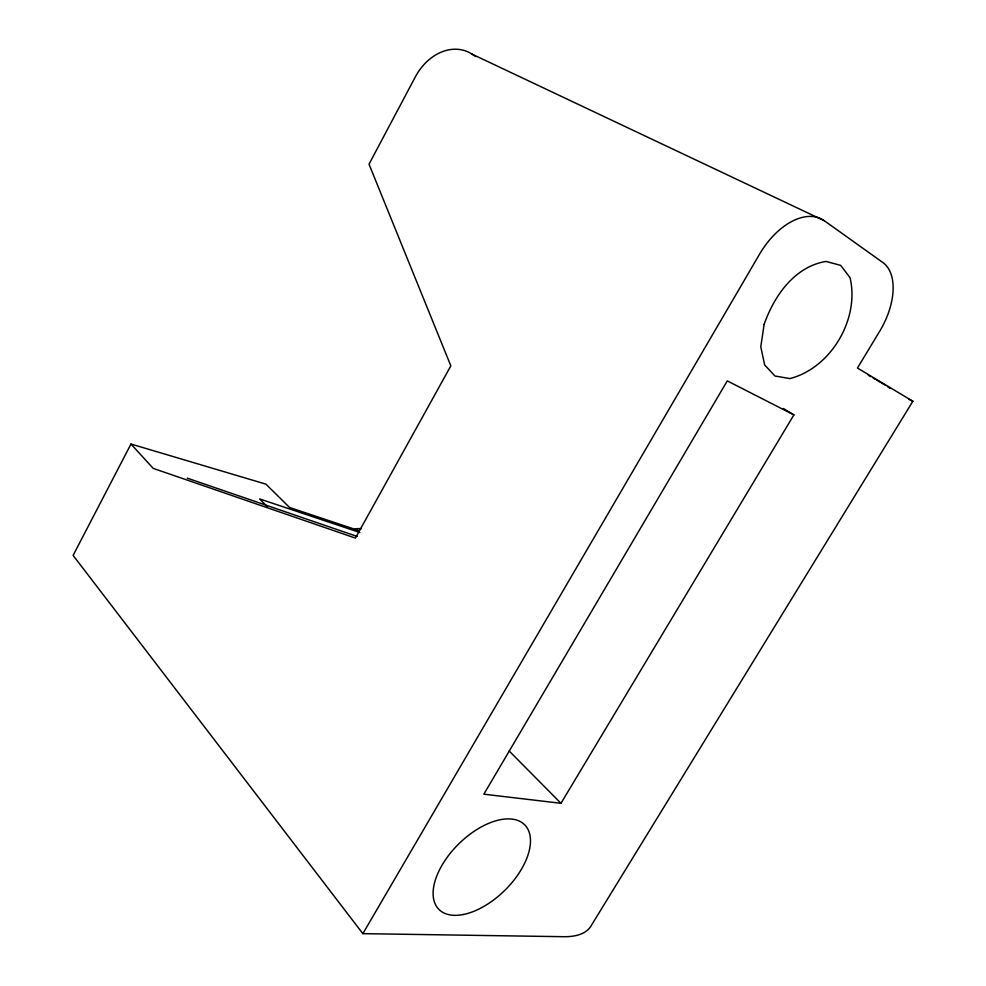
<?xml version="1.0" encoding="UTF-8"?>
<svg xmlns="http://www.w3.org/2000/svg" width="986" height="986" viewBox="0 0 986 986"><rect width="100%" height="100%" fill="white"/><g stroke="black" fill="none" stroke-linecap="round" stroke-linejoin="round"><path stroke-width="1.48" d="M130.978 444.033L73.124 555.401L362.86 933.643L563.598 936.7A114.733 44.407 32.8 0 0 591.538 925.115L912.876 401.24L857.463 368.037L879.697 331.234A59.246 33.586 -59.9 0 0 882.827 262.51L824.358 220.753L471.986 54.107A48.918 38.171 -66.9 0 0 415.352 76.859L369.023 164.181L450.836 365.868L355.428 538.097L153.224 468.387L130.978 444.033L265.949 484.151L289.564 507.507L359.077 530.715M362.86 933.643L759.54 254.203A62.821 37.715 -60.7 0 1 824.358 220.753M793.903 414.884L727.286 380.879L483.855 794.186L560.972 803.307L793.903 414.884L783.377 408.487M354.701 529.26L357.437 528.632A145.25 36.901 29.9 0 1 361.406 528.681M359.853 532.502L259.614 498.916L267.169 506.557M187.229 478.136L357.203 536.458M908.956 399.355L912.876 401.24M471.986 54.107L475.844 56.621M509.121 750.938L560.972 803.307M868.259 375.148A96.653 1.097 29.5 0 1 870.823 376.64M873.226 378.045A96.653 1.097 29.5 0 1 875.469 379.363M876.529 379.98A96.653 1.097 29.5 0 1 885.798 385.526M887.462 386.561A96.653 1.097 29.5 0 1 889.631 388.188M764.15 324.271L760.785 346.801L764.655 364.931L774.934 375.999L789.848 378.587C831.05 368.061 859.866 318.835 850.043 277.682L840.688 265.382L825.972 261.426C794.408 266.688 774.146 295.96 764.15 324.271M463.223 914.527A60.232 32.711 -44.5 0 0 530.061 835.721A60.232 32.711 -44.5 0 0 452.118 851.041A60.232 32.711 -44.5 0 0 463.223 914.527"/></g></svg>
